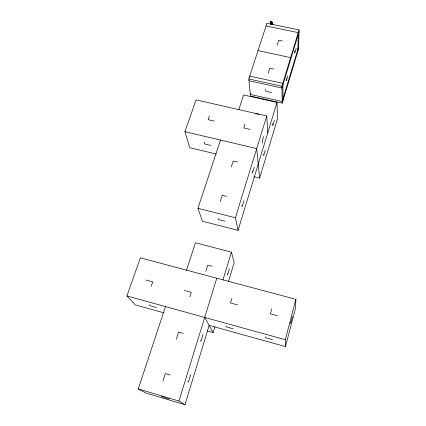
<?xml version="1.0" encoding="UTF-8"?>
<svg xmlns="http://www.w3.org/2000/svg" width="426" height="426" viewBox="0 0 426 426"><rect width="100%" height="100%" fill="white"/><g stroke="black" fill="none" stroke-linecap="round" stroke-linejoin="round"><path stroke-width="0.64" d="M290.548 75.477L290.553 73.757M290.633 59.47L290.644 57.611L258.023 50.641M294.787 50.822L294.749 53.01L296.203 48.218M290.617 322.418L290.607 323.366L292.417 316.443M297.817 51.322L298.243 32.648L266.058 25.959M299.073 29.921L298.615 48.686L282.209 103.156L250.536 96.058L248.8 78.964L266.932 23.265L299.073 29.921L281.921 86.26L282.209 103.156M272.747 24.548L272.07 22.189L272.273 24.213L272.07 22.189L271.602 22.376L272.459 23.68L272.289 24.117L272.363 22.738L271.602 22.376L272.363 22.738L272.459 23.68L272.07 22.189L272.731 23.366L272.885 25.038M163.967 312.838L135.335 304.883L126.927 295.942L140.372 257.837L295.916 299.324L295.516 308.211L285.473 346.594L209.139 325.384L184.996 404.7L146.469 393.246L138.258 388.949L165.469 306.592M272.667 24.559L272.731 23.366L271.921 22.28M270.233 24.202L270.632 22.892M272.267 23.781L270.382 22.445L270.505 21.454L271.783 21.811L271.905 22.402L270.872 24.309L271.378 24.527L271.314 23.009L270.478 22.248L270.505 21.454L271.564 21.3L271.783 21.811M270.228 23.84L270.34 23.025M285.473 346.594L285.308 339.708L295.916 299.324M271.735 309.052L270.435 313.808L277.555 315.741M231.898 298.285L230.509 302.971L237.5 304.867M298.658 46.881L282.182 101.532L250.371 94.418L250.77 93.166M207.435 330.949L213.122 332.541L214.848 326.811M228.442 281.666L234.188 262.592L231.43 252.149L195.454 242.793L186.455 270.441M253.832 176.694L259.636 178.1L277.502 118.779L276.996 102.453L243.587 94.961L238.725 109.908M229.449 268.71L227.58 274.882L227.218 273.726M265.291 150.325L263.651 155.735L263.513 153.983M274.381 120.297L272.8 125.521L272.715 123.631M287.87 75.748L286.368 80.7L286.357 78.624M222.974 279.93L231.43 252.149M220.508 140.058L197.952 208.309L202.467 221.254L238.07 230.322L276.996 102.453M299.025 31.87L281.953 88.022L248.981 80.743M190.726 374.619L188.489 381.925L187.818 381.35M203.09 334.229L200.944 341.237L200.369 340.406M243.96 200.726L242.106 206.791L241.819 205.194M254.247 167.114L252.464 172.956L252.245 171.188M263.598 136.581L262.437 140.372L262.661 143.195M184.996 404.7L178.957 401.031L216.781 278.215M238.07 230.322L235.408 217.75L266.761 115.952L196.104 99.865L184.884 131.671L189.826 147.715L216.291 154.036M205.817 271.426L207.808 265.11L212.127 266.255M268.236 73.277L269.823 68.235L273.737 69.081M277.113 45.103L278.647 40.23L282.502 41.04M162.956 381.052L165.352 373.549L170.15 374.949M176.295 339.266L178.59 332.078L183.302 333.404M189.799 296.965L191.279 292.321L184.426 290.463M220.263 201.525L222.244 195.326L226.664 196.418M231.307 166.949L233.208 160.985L237.554 162.024M244.987 124.094L243.757 127.938L250.105 129.408M151.177 286.432L152.737 281.858L146.006 280.031M209.438 115.893L208.144 119.69L214.385 121.138M270.382 22.445L271.192 22.131L271.564 21.3M271.926 23.265L272.363 22.738M270.68 22.834L270.478 22.248L271.314 23.009L271.905 22.402M271.011 22.882L271.618 22.764M248.8 78.964L281.921 86.26M271.543 92.559L265.819 91.286L265.696 89.258M255.536 113.593L258.971 114.376M184.884 131.671L256.708 148.583L259.636 178.1M210.87 145.452L204.73 143.999L204.235 142.092M197.952 208.309L235.408 217.75M224.896 221.19L218.447 219.555L218.016 218.027M126.927 295.942L285.308 339.708M156.571 307.551L149.936 305.714L149.047 304.67M233.198 328.781L226.328 326.88L225.924 325.959M272.523 339.682L265.531 337.743L265.382 336.886M138.258 388.949L178.957 401.031M169.175 399.093L161.326 396.537M204.704 317.434L213.122 332.541M272.012 23.531L272.273 24.213M272.294 22.583L272.459 23.68M249.865 77.41L249.737 76.089L282.811 83.352L283.056 100.344M266.761 115.952L267.789 132.704"/></g></svg>
